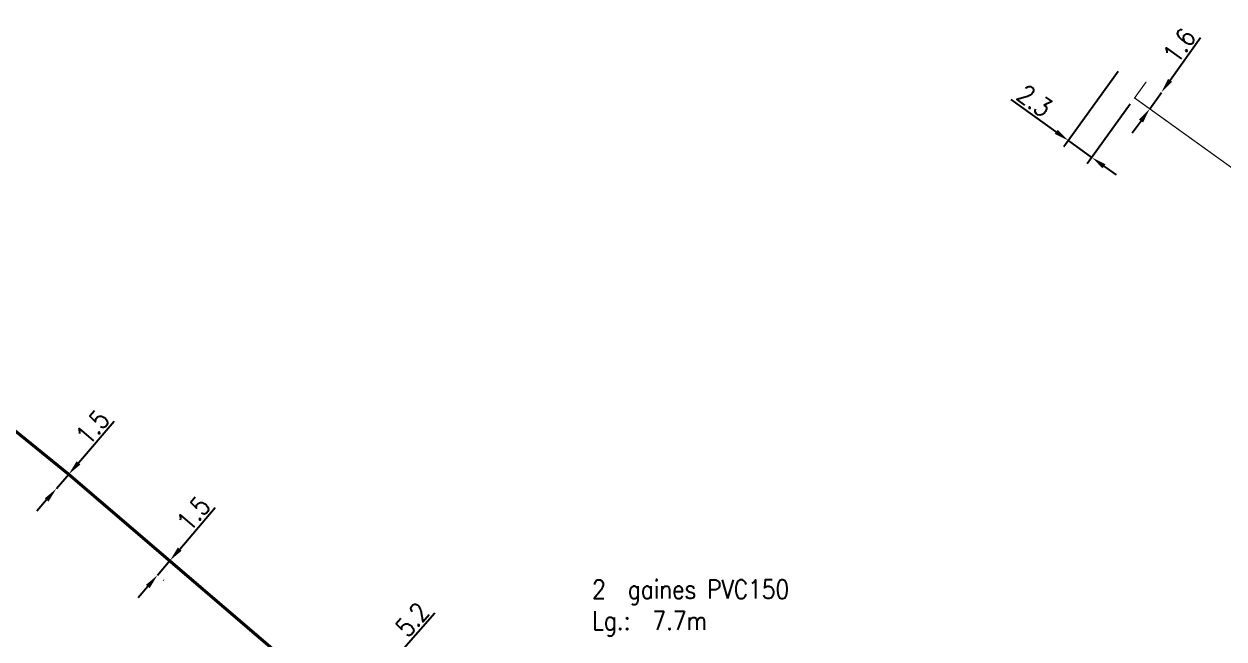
# Model space of a CAD drawing. Header units: millimetres. Extents: x 80000 to 81010, y 144000 to 145002.
# Drawn here: x 80587.1 to 80682.9, y 144774.3 to 144823.5 of the extents above; entities that cross this region are included whole.
import ezdxf

# ---------------------------------------------------------------- set-up
doc = ezdxf.new("R2010")
doc.units = ezdxf.units.MM
doc.header["$PDMODE"] = 34
doc.linetypes.add('B_ST_AL', pattern=[2000, 1000, 1000])
doc.layers.get('Defpoints').update_dxf_attribs({"linetype": 'CONTINUOUS'})
for name, color, linetype in [('B_100', 3, 'CONTINUOUS'), ('B_110', 1, 'CONTINUOUS'), ('B_400', 7, 'CONTINUOUS')]:
    doc.layers.add(name, color=color, linetype=linetype)
doc.styles.get("Standard").update_dxf_attribs({"font": 'romans.shx', "width": 0.85})
doc.dimstyles.get("Standard").update_dxf_attribs({"dimtxt": 1.5, "dimasz": 1.2, "dimexe": 0.625, "dimexo": 0.625, "dimgap": 0.25, "dimtad": 1, "dimdec": 1, "dimzin": 0, "dimdsep": 46, "dimtxsty": 'Standard', "dimcen": -0.5, "dimadec": 0, "dimazin": 0, "dimtfac": 1, "dimtdec": 1, "dimtmove": 0, "dimatfit": 3, "dimfxl": 0, "dimtolj": 1, "dimtzin": 0, "dimarcsym": 0})

# ---------------------------------------------------------------- blocks, each defined once
blk = doc.blocks.new('*D384')
at = {"layer": 'B_100', "color": 0, "linetype": 'Continuous', "lineweight": -2, "transparency": 16777216}
for p, q in [((80591.418, 144788.372), (80594.279, 144791.7)), ((80589.657, 144786.325), (80590.635, 144787.462)), ((80590.165, 144787.866), (80590.161, 144787.87)), ((80589.187, 144786.729), (80589.183, 144786.732)), ((80588.875, 144785.415), (80588.092, 144784.505))]:
    blk.add_line(p, q, dxfattribs=at)
at = {"layer": 'B_100', "color": 0, "linetype": 'Continuous', "transparency": 16777216}
for points in [[(80591.266, 144788.503), (80591.569, 144788.242), (80590.635, 144787.462)], [(80588.723, 144785.545), (80589.026, 144785.285), (80589.657, 144786.325)]]:
    blk.add_solid(points, dxfattribs=at)
at = {"layer": 'Defpoints', "color": 0, "linetype": 'Continuous', "transparency": 16777216}
for p in [(80590.639, 144787.459), (80589.657, 144786.325), (80589.661, 144786.321)]:
    blk.add_point(p, dxfattribs=at)
at = {"layer": 'B_100', "color": 0, "linetype": 'Continuous', "transparency": 16777216, "insert": (80592.547, 144791.219), "char_height": 1.5, "attachment_point": 5, "rotation": 49.30935}
blk.add_mtext('\\A1;1.5', dxfattribs=at)
blk = doc.blocks.new('*D385')
at = {"layer": 'B_100', "color": 0, "linetype": 'Continuous', "lineweight": -2, "transparency": 16777216}
for p, q in [((80599.506, 144781.488), (80602.331, 144784.801)), ((80597.731, 144779.407), (80598.727, 144780.575)), ((80599.182, 144780.187), (80599.203, 144780.169)), ((80598.186, 144779.019), (80598.207, 144779.001)), ((80596.952, 144778.494), (80596.174, 144777.581))]:
    blk.add_line(p, q, dxfattribs=at)
at = {"layer": 'B_100', "color": 0, "linetype": 'Continuous', "transparency": 16777216}
for points in [[(80599.354, 144781.618), (80599.658, 144781.358), (80598.727, 144780.575)], [(80596.8, 144778.624), (80597.104, 144778.364), (80597.731, 144779.407)]]:
    blk.add_solid(points, dxfattribs=at)
at = {"layer": 'Defpoints', "color": 0, "linetype": 'Continuous', "transparency": 16777216}
for p in [(80598.707, 144780.592), (80597.711, 144779.424), (80597.731, 144779.407)]:
    blk.add_point(p, dxfattribs=at)
at = {"layer": 'B_100', "color": 0, "linetype": 'Continuous', "transparency": 16777216, "insert": (80600.601, 144784.313), "char_height": 1.5, "attachment_point": 5, "rotation": 49.53915}
blk.add_mtext('\\A1;1.5', dxfattribs=at)
blk = doc.blocks.new('*D392')
at = {"layer": 'B_400', "color": 0, "linetype": 'Continuous', "lineweight": -2, "transparency": 16777216}
for p, q in [((80615.207, 144771.072), (80619.877, 144776.381)), ((80617.82, 144768.773), (80614.737, 144771.485)), ((80612.564, 144768.069), (80614.414, 144770.171))]:
    blk.add_line(p, q, dxfattribs=at)
at = {"layer": 'B_400', "color": 0, "linetype": 'Continuous', "transparency": 16777216}
for points in [[(80614.264, 144770.303), (80614.564, 144770.039), (80615.207, 144771.072)], [(80612.414, 144768.201), (80612.715, 144767.937), (80611.772, 144767.168)]]:
    blk.add_solid(points, dxfattribs=at)
at = {"layer": 'Defpoints', "color": 0, "linetype": 'Continuous', "transparency": 16777216}
for p in [(80618.289, 144768.36), (80611.772, 144767.168), (80614.854, 144764.456)]:
    blk.add_point(p, dxfattribs=at)
at = {"layer": 'B_400', "color": 0, "linetype": 'Continuous', "transparency": 16777216, "insert": (80618.079, 144775.851), "char_height": 1.5, "attachment_point": 5, "rotation": 48.66117}
blk.add_mtext('\\A1;5.2', dxfattribs=at)
blk = doc.blocks.new('*D526')
at = {"layer": 'B_110', "color": 0, "linetype": 'Continuous', "lineweight": -2, "transparency": 16777216}
for p, q in [((80678.609, 144818.952), (80681.041, 144822.363)), ((80676.985, 144816.673), (80677.913, 144817.974)), ((80676.289, 144815.696), (80675.592, 144814.719))]:
    blk.add_line(p, q, dxfattribs=at)
at = {"layer": 'B_110', "color": 0, "linetype": 'Continuous', "transparency": 16777216}
for points in [[(80678.446, 144819.068), (80678.772, 144818.835), (80677.913, 144817.974)], [(80676.126, 144815.812), (80676.452, 144815.58), (80676.985, 144816.673)]]:
    blk.add_solid(points, dxfattribs=at)
at = {"layer": 'Defpoints', "color": 0, "linetype": 'Continuous', "transparency": 16777216}
for p in [(80677.913, 144817.974), (80676.985, 144816.673), (80676.985, 144816.673)]:
    blk.add_point(p, dxfattribs=at)
at = {"layer": 'B_110', "color": 0, "linetype": 'Continuous', "transparency": 16777216, "insert": (80679.359, 144821.726), "char_height": 1.5, "attachment_point": 5, "rotation": 54.51987}
blk.add_mtext('\\A1;1.6', dxfattribs=at)
blk = doc.blocks.new('*D527')
at = {"layer": 'B_110', "color": 0, "linetype": 'Continuous', "lineweight": -2, "transparency": 16777216}
for p, q in [((80674.469, 144819.661), (80670.126, 144813.627)), ((80669.517, 144814.835), (80665.916, 144817.427)), ((80675.413, 144817.035), (80671.993, 144812.283)), ((80672.358, 144812.79), (80670.491, 144814.134)), ((80673.332, 144812.089), (80674.306, 144811.388))]:
    blk.add_line(p, q, dxfattribs=at)
at = {"layer": 'B_110', "color": 0, "linetype": 'Continuous', "transparency": 16777216}
for points in [[(80669.634, 144814.997), (80669.4, 144814.673), (80670.491, 144814.134)], [(80673.449, 144812.252), (80673.215, 144811.927), (80672.358, 144812.79)]]:
    blk.add_solid(points, dxfattribs=at)
at = {"layer": 'Defpoints', "color": 0, "linetype": 'Continuous', "transparency": 16777216}
for p in [(80674.834, 144820.169), (80675.778, 144817.542), (80672.358, 144812.79)]:
    blk.add_point(p, dxfattribs=at)
at = {"layer": 'B_110', "color": 0, "linetype": 'Continuous', "transparency": 16777216, "insert": (80667.787, 144817.312), "char_height": 1.5, "attachment_point": 5, "rotation": 324.257}
blk.add_mtext('\\A1;2.3', dxfattribs=at)

msp = doc.modelspace()

# ---------------------------------------------------------------- linework, layer by layer
at = {"layer": 'B_100', "linetype": 'B_ST_AL', "const_width": 0.25, "flags": 128}
msp.add_lwpolyline([(80664.655, 144729.599), (80663.847, 144730.48, -0.414214), (80663.871, 144731.186), (80666.605, 144733.743, 0.43996), (80666.598, 144734.48), (80662.945, 144737.846), (80657.318, 144742.598), (80647.344, 144751.193), (80638.85, 144758.462), (80628.999, 144766.985, 0.31146), (80626.954, 144766.654), (80626.549, 144766.132), (80625.695, 144765.009, -0.280062), (80624.969, 144764.724), (80618.218, 144768.172), (80612.926, 144769.529), (80609.404, 144771.38), (80590.639, 144787.459), (80581.681, 144794.741), (80577.11, 144798.355), (80561.594, 144797.313), (80553.229, 144796.434), (80544.825, 144795.906, 0.101157), (80544.428, 144795.841), (80543.874, 144795.607, -0.200047), (80542.339, 144795.498), (80534.698, 144798.873, -0.197847), (80534.171, 144799.423), (80533.98, 144800.035, 0.076784), (80533.51, 144801.06), (80531.944, 144803.099)], format="xyb", dxfattribs=at)
at = {"layer": 'B_110', "linetype": 'B_ST_AL', "const_width": 0.1, "flags": 128}
msp.add_lwpolyline([(80676.707, 144818.834), (80675.778, 144817.542), (80676.985, 144816.673), (80692.249, 144805.705), (80706.43, 144795.663), (80710.342, 144792.935), (80716.553, 144789.589, 0.350019), (80717.176, 144789.624), (80726.581, 144796.855), (80739.259, 144808.215), (80739.846, 144808.758, 0.414214), (80739.855, 144808.97), (80736.95, 144812.111)], format="xyb", dxfattribs=at)

# ---------------------------------------------------------------- texts
at = {"layer": 'B_400', "linetype": 'Continuous', "insert": (80632.445, 144776.774), "char_height": 1.5, "attachment_point": 4}
msp.add_mtext('2  gaines PVC150 \\PLg.:  7.7m', dxfattribs=at)

# ---------------------------------------------------------------- dimensions: what is measured, and where the dimension line sits
at = {"layer": 'B_100', "linetype": 'Continuous'}
for base, p1, p2, angle, picture, middle in [((80589.657, 144786.325), (80590.639, 144787.459), (80589.661, 144786.321), 229.30935, '*D384', (80593.305, 144790.567)), ((80597.731, 144779.407), (80598.707, 144780.592), (80597.711, 144779.424), 229.53915, '*D385', (80601.362, 144783.664))]:
    dim = msp.add_linear_dim(base=base, p1=p1, p2=p2, angle=angle, dimstyle='Standard', dxfattribs=at)
    dim.commit()
    dim.dimension.update_dxf_attribs({"geometry": picture, "text_midpoint": middle, "dimtype": 161})
at = {"layer": 'B_110', "linetype": 'Continuous'}
for base, p1, p2, angle, picture, middle in [((80676.985, 144816.673), (80677.913, 144817.974), (80676.985, 144816.673), 54.51987, '*D526', (80680.173, 144821.146)), ((80672.358, 144812.79), (80674.834, 144820.169), (80675.778, 144817.542), 324.257, '*D527', (80667.203, 144816.501))]:
    dim = msp.add_linear_dim(base=base, p1=p1, p2=p2, angle=angle, dimstyle='Standard', override={"dimfxl": 1.25}, dxfattribs=at)
    dim.commit()
    dim.dimension.update_dxf_attribs({"geometry": picture, "text_midpoint": middle, "dimtype": 160})
at = {"layer": 'B_400', "linetype": 'Continuous'}
dim = msp.add_linear_dim(base=(80611.772, 144767.168), p1=(80618.289, 144768.36), p2=(80614.854, 144764.456), angle=228.66117, dimstyle='Standard', override={"dimse2": 1}, dxfattribs=at)
dim.commit()
dim.dimension.update_dxf_attribs({"geometry": '*D392', "text_midpoint": (80618.83, 144775.191), "dimtype": 161})

doc.saveas('drawing.dxf')
